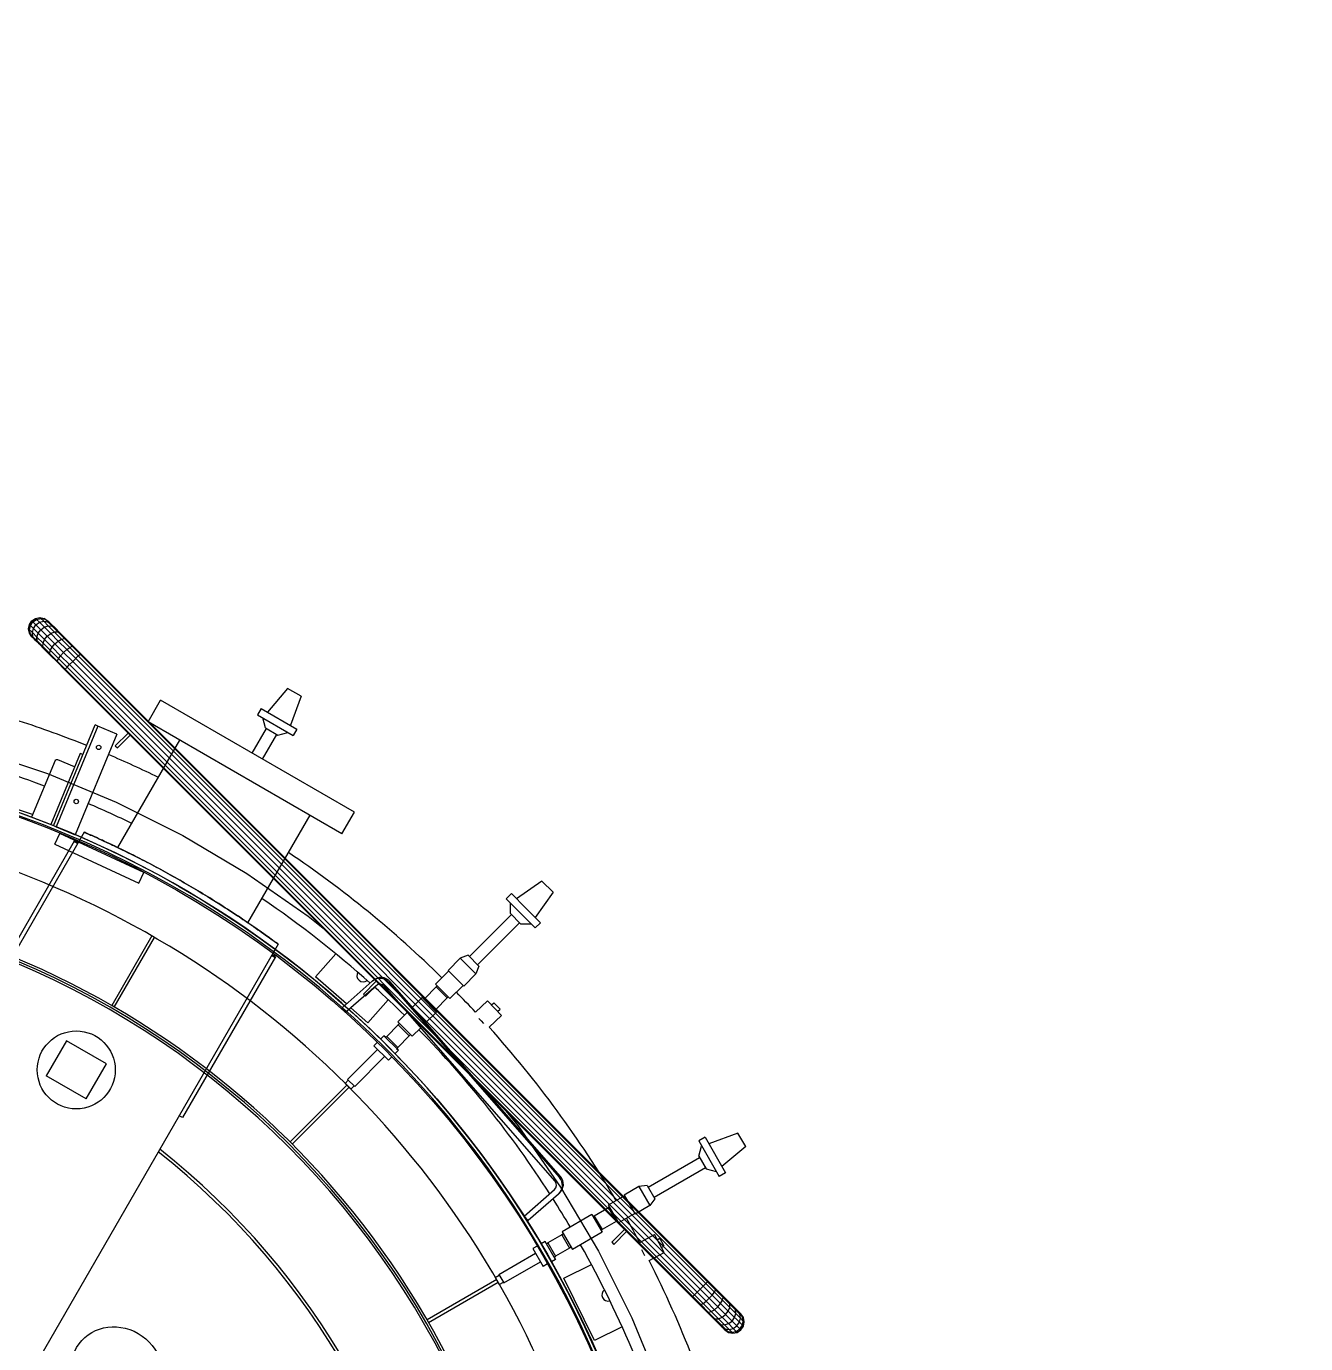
# Model space of a CAD drawing. Header units: metres. Extents: x 0 to 63075, y 0 to 44550.
# Drawn here: x 54203 to 54617.4, y 40502.7 to 40929.3 of the extents above; entities that cross this region are included whole.
import ezdxf

# ---------------------------------------------------------------- set-up
doc = ezdxf.new("R2010")
doc.units = ezdxf.units.M
doc.header["$LTSCALE"] = 75
for name, color, linetype in [('GSB', 7, 'Continuous'), ('ML6', 1, 'Continuous'), ('SDM', 7, 'Continuous'), ('SL1', 8, 'Continuous')]:
    doc.layers.add(name, color=color, linetype=linetype)
doc.styles.add('ROMANS', font='ROMANS.SHX')
doc.dimstyles.new('75___1-75', dxfattribs={"dimscale": 75, "dimtxt": 2.5, "dimasz": 2, "dimexe": 1.5, "dimexo": 1, "dimgap": 0.5, "dimtad": 1, "dimdec": 0, "dimzin": 12, "dimtxsty": 'ROMANS', "dimcen": 0, "dimclrd": 256, "dimclre": 256, "dimclrt": 3, "dimazin": 3, "dimtfac": 1, "dimtdec": 0, "dimtmove": 0, "dimatfit": 0, "dimfxl": 1, "dimlwd": -1, "dimlwe": -1, "dimarcsym": 0})

# ---------------------------------------------------------------- blocks, each defined once
blk = doc.blocks.new('A$C6bae614f')
at = {"layer": 'SL1'}
for p, q in [((375115.9, 46074.8), (375117.7, 46084.1)), ((375117.7, 46084.1), (375123, 46092)), ((375119.9, 46082), (375117.7, 46084.1)), ((375117.9, 46072.7), (375119.9, 46082)), ((375119.9, 46082), (375125.2, 46089.8)), ((375126.3, 46075.6), (375119.9, 46082)), ((375123, 46092), (375130.9, 46097.3)), ((375125.2, 46089.8), (375123, 46092)), ((375125.2, 46089.8), (375133.1, 46095.2)), ((375125.2, 46089.8), (375142.2, 46072.9)), ((375126.3, 46075.6), (375131.7, 46083.3)), ((375130.9, 46097.3), (375140.3, 46099.2)), ((375133.1, 46095.2), (375130.9, 46097.3)), ((375131.7, 46083.3), (375139.5, 46088.8)), ((375133.1, 46095.2), (375142.3, 46097.1)), ((375133.1, 46095.2), (375139.5, 46088.8)), ((375139.5, 46088.8), (375148.5, 46091)), ((375139.5, 46088.8), (375163.6, 46064.7)), ((375140.3, 46099.2), (375149.6, 46097.3)), ((375142.3, 46097.1), (375140.3, 46099.2)), ((375142.3, 46097.1), (375151.5, 46095.4)), ((375142.3, 46097.1), (375148.5, 46091)), ((375148.5, 46091), (375157.3, 46089.7)), ((375148.5, 46091), (375158.4, 46081.1)), ((375149.6, 46097.3), (375157.5, 46092)), ((375151.5, 46095.4), (375149.6, 46097.3)), ((375149.8, 46078.4), (375158.4, 46081.1)), ((375151.5, 46095.4), (375159.3, 46090.3)), ((375151.5, 46095.4), (375157.3, 46089.7)), ((375157.3, 46089.7), (375164.5, 46085)), ((375157.3, 46089.7), (375166.5, 46080.5)), ((375157.5, 46092), (375164.5, 46085)), ((375158.4, 46081.1), (375204.7, 46034.7)), ((375158.4, 46081.1), (375166.5, 46080.5)), ((375164.5, 46085), (375172.9, 46076.6)), ((375166.5, 46080.5), (375209.7, 46037.2)), ((375166.5, 46080.5), (375172.9, 46076.6)), ((375117.7, 46065.5), (375115.9, 46074.8)), ((375115.9, 46074.8), (375124.1, 46066.6)), ((375123, 46057.5), (375117.7, 46065.5)), ((375125.4, 46057.8), (375117.7, 46065.5)), ((375119.7, 46063.5), (375117.9, 46072.7)), ((375124.8, 46055.8), (375119.7, 46063.5)), ((375123, 46057.5), (375124.8, 46055.8)), ((375124.1, 46066.6), (375126.3, 46075.6)), ((375125.4, 46057.8), (375124.1, 46066.6)), ((375124.1, 46066.6), (375134, 46056.7)), ((375124.8, 46055.8), (375130, 46050.5)), ((375130, 46050.5), (375125.4, 46057.8)), ((375125.4, 46057.8), (375134.6, 46048.6)), ((375136.6, 46065.2), (375126.3, 46075.6)), ((375134, 46056.7), (375136.6, 46065.2)), ((375134, 46056.7), (375147.1, 46043.6)), ((375134.6, 46048.6), (375134, 46056.7)), ((375136.6, 46065.2), (375142.2, 46072.9)), ((375166.8, 46035.1), (375136.6, 46065.2)), ((375142.2, 46072.9), (375149.8, 46078.4)), ((375142.2, 46072.9), (375191.4, 46023.7)), ((375147.1, 46043.6), (375150.4, 46051.5)), ((375150.4, 46051.5), (375156.1, 46058.9)), ((375156.1, 46058.9), (375163.6, 46064.7)), ((375163.6, 46064.7), (375171.5, 46068)), ((375163.6, 46064.7), (375180, 46048.3)), ((375171.5, 46068), (375178.7, 46068.2)), ((375172.9, 46076.6), (375184.1, 46065.4)), ((375178.7, 46068.2), (375184.1, 46065.4)), ((375180, 46048.3), (375187.2, 46052.3)), ((375184.1, 46065.4), (376581.6, 44667.9)), ((375187.2, 46052.3), (375193.4, 46053.6)), ((375193.4, 46053.6), (375197.6, 46052)), ((375130, 46050.5), (375138.4, 46042.1)), ((375134.6, 46048.6), (375146.8, 46036.3)), ((375138.4, 46042.1), (375134.6, 46048.6)), ((375138.4, 46042.1), (375149.6, 46030.9)), ((375146.8, 46036.3), (375147.1, 46043.6)), ((375146.8, 46036.3), (375177.8, 46005.3)), ((375149.6, 46030.9), (375146.8, 46036.3)), ((375147.1, 46043.6), (375198.8, 45991.9)), ((375149.6, 46030.9), (375163, 46017.5)), ((375161.5, 46021.7), (375162.8, 46027.9)), ((375162.8, 46027.9), (375166.8, 46035.1)), ((375166.8, 46035.1), (375172.8, 46042.2)), ((375185.1, 46016.8), (375166.8, 46035.1)), ((375172.8, 46042.2), (375180, 46048.3)), ((375180, 46048.3), (375198.3, 46030)), ((375185.1, 46016.8), (375191.4, 46023.7)), ((375191.4, 46023.7), (375198.3, 46030)), ((375191.4, 46023.7), (375211, 46004.1)), ((375198.3, 46030), (375204.7, 46034.7)), ((375198.3, 46030), (375217.6, 46010.7)), ((375204.7, 46034.7), (375209.7, 46037.2)), ((375204.7, 46034.7), (376576.5, 44662.8)), ((375209.7, 46037.2), (375212.5, 46037.1)), ((375209.7, 46037.2), (375226.9, 46020)), ((375163, 46017.5), (375161.5, 46021.7)), ((375163, 46017.5), (375178, 46002.6)), ((375177.8, 46005.3), (375180.3, 46010.3)), ((375178, 46002.6), (375177.8, 46005.3)), ((375177.8, 46005.3), (375195, 45988.1)), ((375178, 46002.6), (375193.7, 45986.8)), ((375180.3, 46010.3), (375185.1, 46016.8)), ((375185.1, 46016.8), (375204.4, 45997.5)), ((375198.8, 45991.9), (375204.4, 45997.5)), ((375204.4, 45997.5), (375211, 46004.1)), ((375204.4, 45997.5), (376557.7, 44644)), ((375211, 46004.1), (375223.2, 46016.3)), ((375211, 46004.1), (376564.3, 44650.6)), ((375217.6, 46010.7), (376570.9, 44657.2)), ((375223.2, 46016.3), (375226.9, 46020)), ((375226.9, 46020), (375228.2, 46021.3)), ((375226.9, 46020), (376580.3, 44666.6)), ((375193.7, 45986.8), (375195, 45988.1)), ((376547.1, 44633.4), (375193.7, 45986.8)), ((375195, 45988.1), (375198.8, 45991.9)), ((375195, 45988.1), (376548.4, 44634.7)), ((375198.8, 45991.9), (376552.1, 44638.4)), ((375674.4, 45946.4), (375631.4, 45895.1)), ((375703.5, 45929.6), (375674.4, 45946.4)), ((375373.5, 45874.5), (375400.2, 45920.8)), ((375818.5, 45679.3), (375400.2, 45920.8)), ((375703.5, 45929.6), (375680.6, 45866.7)), ((375617.5, 45903.1), (375609.6, 45889.4)), ((375609.6, 45889.4), (375686.6, 45844.9)), ((375617.5, 45903.1), (375694.5, 45858.7)), ((375626.7, 45861.1), (375620.8, 45882.9)), ((375169.7, 45650.1), (375259.7, 45867.4)), ((375265.5, 45865), (375175.6, 45647.8)), ((375265.5, 45865), (375259.7, 45867.4)), ((375306.6, 45847.9), (375265.5, 45865)), ((375791.8, 45633), (375373.5, 45874.5)), ((375598.4, 45806.3), (375629.1, 45859.7)), ((375626.7, 45861.1), (375653.6, 45845.6)), ((375694.5, 45858.7), (375686.6, 45844.9)), ((375306.6, 45847.9), (375216.7, 45630.8)), ((375330.7, 45849.9), (375303, 45822.2)), ((375307.5, 45817.8), (375335.1, 45845.4)), ((375308.4, 45602.9), (375442.3, 45834.8)), ((375620.2, 45793.7), (375651.1, 45847)), ((375653.6, 45845.6), (375675.4, 45851.4)), ((375004.3, 45813.1), (375156.7, 45762.4)), ((375227.3, 45805.9), (375163.8, 45652.5)), ((375233.2, 45803.5), (375227.3, 45805.9)), ((375303, 45822.2), (375307.5, 45817.8)), ((375172.9, 45790.6), (375122.3, 45668.5)), ((375215.3, 45776.9), (375178.9, 45792)), ((375156.7, 45762.4), (375305.1, 45700.9)), ((375124.6, 45674), (374992.1, 45719)), ((375305.1, 45700.9), (375448.7, 45629)), ((375589, 45440.9), (375722.9, 45672.8)), ((375791.8, 45633), (375818.5, 45679.3)), ((375235.9, 45636.2), (373486.8, 42606.9)), ((375169.7, 45650.3), (375175.6, 45647.8)), ((375172.4, 45610.7), (375183.1, 45633.7)), ((375175.6, 45647.8), (375216.7, 45630.8)), ((375364.4, 45549.2), (375183.1, 45633.7)), ((375448.7, 45629), (375586.9, 45547)), ((375015, 45270.6), (375215.2, 45617.4)), ((375172.4, 45610.7), (375353.7, 45526.2)), ((375353.7, 45526.2), (375364.4, 45549.2)), ((375586.9, 45547), (375718.8, 45455.4)), ((376223.2, 45530.8), (376168.4, 45492.3)), ((376247, 45507), (376223.2, 45530.8)), ((376157.1, 45503.7), (376145.9, 45492.5)), ((376145.9, 45492.5), (376208.7, 45429.6)), ((376155, 45460.8), (376155, 45483.3)), ((376157.1, 45503.7), (376188.5, 45472.3)), ((376247, 45507), (376208.6, 45452.2)), ((375718.8, 45455.4), (375751.3, 45429.2)), ((376066.6, 45368), (376157.1, 45458.8)), ((376155, 45460.8), (376177, 45438.8)), ((376188.5, 45472.3), (376219.9, 45440.8)), ((376084.2, 45350.4), (376175, 45440.8)), ((376177, 45438.8), (376199.6, 45438.8)), ((376219.9, 45440.8), (376208.7, 45429.6)), ((375381.9, 45412.5), (375295.2, 45262.3)), ((375300.7, 45259.1), (375387.4, 45409.3)), ((375654.2, 45394.7), (373905.1, 42365.4)), ((375734.9, 45323.9), (375778.8, 45373.9)), ((376063.9, 45370.7), (376046.8, 45364.3)), ((376063.9, 45370.7), (376087, 45347.6)), ((375648.2, 45367.4), (375448, 45020.6)), ((376046.8, 45364.3), (376020.5, 45338.1)), ((376046.8, 45364.3), (376080.5, 45330.5)), ((376087, 45347.6), (376080.5, 45330.5)), ((375801.3, 45265.7), (375734.9, 45323.9)), ((375791.9, 45257.5), (375857.3, 45314.7)), ((375865.9, 45314.6), (375838.3, 45286.9)), ((375857.3, 45314.7), (375859.5, 45316.5)), ((376263.1, 44893.5), (375895.3, 45314.1)), ((376021.9, 45336.8), (375993.5, 45308.4)), ((376020.5, 45338.1), (376037.4, 45321.2)), ((376037.4, 45321.2), (376054.3, 45304.3)), ((376080.5, 45330.5), (376054.3, 45304.3)), ((375865.7, 45305.1), (375800.3, 45247.9)), ((375838.3, 45286.9), (375842.8, 45282.5)), ((375842.8, 45282.5), (375870.4, 45310.1)), ((376251.5, 44883.3), (375883.6, 45303.9)), ((375893.2, 45312.3), (376261, 44891.6)), ((375995.1, 45302.5), (375970.4, 45277.7)), ((375993.5, 45308.4), (376009, 45292.8)), ((375997.4, 45304.5), (375995.1, 45302.5)), ((375995.1, 45302.5), (376006.9, 45290.7)), ((376006.9, 45290.7), (376018.7, 45278.9)), ((376009, 45292.8), (376024.6, 45277.3)), ((376053, 45305.6), (376024.6, 45277.3)), ((375800.3, 45247.9), (375791.9, 45257.5)), ((375847.7, 45225), (375810.9, 45257.2)), ((375891.6, 45275), (375847.7, 45225)), ((375964.5, 45279.4), (375943.8, 45258.7)), ((375964.5, 45279.4), (375995.6, 45248.3)), ((375968.4, 45275.5), (375970.4, 45277.7)), ((375970.4, 45277.7), (375982.2, 45265.9)), ((375982.2, 45265.9), (375994, 45254.1)), ((376018.7, 45278.9), (375994, 45254.1)), ((376020.7, 45281.2), (376018.7, 45278.9)), ((376079.7, 45248.1), (376106, 45272.7)), ((376121, 45256.6), (376106, 45272.7)), ((376114.4, 45263.7), (376119.5, 45268.4)), ((376126.1, 45261.4), (376119.5, 45268.4)), ((376136, 45240.5), (376121, 45256.6)), ((376132.7, 45254.3), (376126.1, 45261.4)), ((375932.8, 45247.7), (375912.4, 45227.3)), ((375995.6, 45248.3), (375972.8, 45225.5)), ((375991.7, 45252.2), (375994, 45254.1)), ((376087.2, 45234.2), (376091.8, 45229.3)), ((376091.8, 45229.3), (376097.1, 45223.5)), ((376109.4, 45215.7), (376136, 45240.5)), ((376127.6, 45249.5), (376132.7, 45254.3)), ((375913.2, 45220.6), (375888.4, 45195.8)), ((375912.4, 45227.3), (375943.5, 45196.2)), ((375916.3, 45223.4), (375913.2, 45220.6)), ((375913.2, 45220.6), (375925, 45208.8)), ((375925, 45208.8), (375936.8, 45197)), ((375939.6, 45200.1), (375936.8, 45197)), ((375961.8, 45214.5), (375943.5, 45196.2)), ((375197.4, 45186.5), (375153.7, 45110.9)), ((375284, 45136.5), (375197.4, 45186.5)), ((375868.2, 45183.4), (375860.5, 45175.7)), ((375868.2, 45183.4), (375860.5, 45175.7)), ((375860.5, 45175.7), (375891.9, 45144.2)), ((375882, 45197.3), (375874.9, 45190.1)), ((375882, 45197.3), (375874.9, 45190.1)), ((375913.5, 45165.8), (375882, 45197.3)), ((375886.1, 45193.2), (375882, 45197.3)), ((375886.1, 45193.2), (375888.4, 45195.8)), ((375888.4, 45195.8), (375912.1, 45172.2)), ((375909.4, 45169.9), (375912.1, 45172.2)), ((375936.8, 45197), (375912.1, 45172.2)), ((375804.1, 45102.9), (375868.7, 45167.5)), ((375819.2, 45087.9), (375883.7, 45152.4)), ((375899.6, 45151.9), (375891.9, 45144.2)), ((375899.6, 45151.9), (375891.9, 45144.2)), ((375913.5, 45165.8), (375906.3, 45158.7)), ((375913.5, 45165.8), (375906.3, 45158.7)), ((375909.4, 45169.9), (375913.5, 45165.8)), ((375240.3, 45060.9), (375284, 45136.5)), ((375240.3, 45060.9), (375153.7, 45110.9)), ((375802.5, 45090.8), (375679.8, 44968.1)), ((375684.3, 44963.6), (375807, 45086.3)), ((375798.4, 45094.5), (375805.4, 45101.6)), ((375798.4, 45094.5), (375810.7, 45082.2)), ((375804.1, 45102.9), (375819.2, 45087.9)), ((375810.7, 45082.2), (375817.8, 45089.2)), ((376145.5, 45035), (376171.6, 45002.6)), ((375448, 45020.6), (375440.6, 45024.8)), ((376171.6, 45002.6), (376263.2, 44870.6)), ((376574.9, 44978.2), (376561.2, 44970.3)), ((376574.9, 44978.2), (376619.3, 44901.2)), ((376645.8, 44987.3), (376582.9, 44964.3)), ((376662.6, 44958.2), (376645.8, 44987.3)), ((376561.2, 44970.3), (376605.6, 44893.3)), ((376561.8, 44937.3), (376567.6, 44959.1)), ((376662.6, 44958.2), (376611.3, 44915.1)), ((376452.4, 44870.6), (376563.2, 44934.9)), ((376561.8, 44937.3), (376577.3, 44910.4)), ((376464.8, 44849), (376575.9, 44912.9)), ((376577.3, 44910.4), (376599.1, 44904.6)), ((376619.3, 44901.2), (376605.6, 44893.3)), ((376184.9, 44808.2), (376250.3, 44865.4)), ((376263.2, 44870.6), (376345.2, 44732.5)), ((376432.2, 44872.1), (376400.1, 44853.6)), ((376450.4, 44873.9), (376432.2, 44872.1)), ((376432.2, 44872.1), (376456.1, 44830.8)), ((376450.4, 44873.9), (376466.8, 44845.7)), ((376258.6, 44855.8), (376193.2, 44798.6)), ((376260.7, 44857.6), (376258.6, 44855.8)), ((376401.1, 44852), (376366.3, 44831.9)), ((376366.3, 44831.9), (376388.3, 44793.8)), ((376400.1, 44853.6), (376424, 44812.2)), ((376456.1, 44830.8), (376424, 44812.2)), ((376466.8, 44845.7), (376456.1, 44830.8)), ((376193.2, 44798.6), (376184.9, 44808.2)), ((376330.8, 44811.4), (376267, 44774.6)), ((376330.8, 44811.4), (376352.8, 44773.3)), ((376333.5, 44806.6), (376336, 44808.3)), ((376366.4, 44825.8), (376336, 44808.3)), ((376336, 44808.3), (376352.7, 44779.4)), ((376369.1, 44827.1), (376366.4, 44825.8)), ((376366.4, 44825.8), (376383.1, 44796.9)), ((376423.1, 44813.9), (376388.3, 44793.8)), ((376267, 44774.6), (376289, 44736.5)), ((376352.8, 44773.3), (376289, 44736.5)), ((376350, 44778.1), (376352.7, 44779.4)), ((376383.1, 44796.9), (376352.7, 44779.4)), ((376401.2, 44779.3), (376373.5, 44751.7)), ((376378, 44747.2), (376405.7, 44774.8)), ((376385.5, 44798.6), (376383.1, 44796.9)), ((376229.9, 44753.4), (376221.1, 44748.4)), ((376229.9, 44753.4), (376221.1, 44748.4)), ((376252.1, 44714.9), (376229.9, 44753.4)), ((376232.8, 44748.5), (376229.9, 44753.4)), ((376232.8, 44748.5), (376235.7, 44750.4)), ((376266, 44767.9), (376235.7, 44750.4)), ((376235.7, 44750.4), (376252.4, 44721.5)), ((376269.8, 44769.8), (376266, 44767.9)), ((376266, 44767.9), (376282.7, 44739)), ((376373.5, 44751.7), (376378, 44747.2)), ((376434, 44751.4), (376465.7, 44768.3)), ((376486.4, 44729.5), (376465.7, 44768.3)), ((376471.5, 44757.4), (376477.7, 44760.7)), ((376486.8, 44743.6), (376477.7, 44760.7)), ((376130.2, 44682.5), (376209.3, 44728.2)), ((376212.9, 44743.6), (376203.5, 44738.2)), ((376212.9, 44743.6), (376203.5, 44738.2)), ((376203.5, 44738.2), (376225.7, 44699.7)), ((376249.3, 44719.9), (376252.4, 44721.5)), ((376249.3, 44719.9), (376252.1, 44714.9)), ((376282.7, 44739), (376252.4, 44721.5)), ((376286.2, 44741.2), (376282.7, 44739)), ((376345.2, 44732.5), (376417.1, 44588.9)), ((376437.6, 44736), (376444.5, 44723.2)), ((376454.3, 44712.4), (376486.4, 44729.5)), ((376480.6, 44740.4), (376486.8, 44743.6)), ((376140.8, 44664), (376219.9, 44709.7)), ((376235.2, 44705.1), (376225.7, 44699.7)), ((376235.2, 44705.1), (376225.7, 44699.7)), ((376252.1, 44714.9), (376243.4, 44709.9)), ((376252.1, 44714.9), (376243.4, 44709.9)), ((376270, 44674.6), (376329.7, 44704)), ((376125.5, 44671.2), (375975.3, 44584.4)), ((375978.5, 44578.9), (376128.7, 44665.7)), ((376122.5, 44675.8), (376131.1, 44680.8)), ((376122.5, 44675.8), (376131.2, 44660.7)), ((376130.2, 44682.5), (376140.8, 44664)), ((376131.2, 44660.7), (376139.9, 44665.7)), ((376336.3, 44540), (376270, 44674.6)), ((376564.3, 44650.6), (376580.3, 44666.6)), ((376595, 44644.4), (376576.5, 44662.8)), ((376580.3, 44666.6), (376581.6, 44667.9)), ((376597.5, 44649.4), (376580.3, 44666.6)), ((376597.3, 44652.2), (376581.6, 44667.9)), ((376547.1, 44633.4), (376548.4, 44634.7)), ((376547.1, 44633.4), (376562.8, 44617.6)), ((376548.4, 44634.7), (376557.7, 44644)), ((376565.6, 44617.5), (376548.4, 44634.7)), ((376570.6, 44620), (376552.1, 44638.4)), ((376557.7, 44644), (376564.3, 44650.6)), ((376577, 44624.8), (376557.7, 44644)), ((376583.9, 44631.1), (376564.3, 44650.6)), ((376590.2, 44638), (376570.9, 44657.2)), ((376577, 44624.8), (376583.9, 44631.1)), ((376583.9, 44631.1), (376590.2, 44638)), ((376583.9, 44631.1), (376602.5, 44612.5)), ((376590.2, 44638), (376595, 44644.4)), ((376590.2, 44638), (376625, 44603.2)), ((376595, 44644.4), (376597.5, 44649.4)), ((376595, 44644.4), (376612.5, 44626.9)), ((376597.5, 44649.4), (376597.3, 44652.2)), ((376597.3, 44652.2), (376612.3, 44637.2)), ((376597.5, 44649.4), (376613.8, 44633)), ((376613.8, 44633), (376612.3, 44637.2)), ((376612.3, 44637.2), (376625.7, 44623.8)), ((376612.5, 44626.9), (376613.8, 44633)), ((376613.8, 44633), (376649.9, 44596.9)), ((376562.8, 44617.6), (376565.6, 44617.5)), ((376562.8, 44617.6), (376577.8, 44602.7)), ((376565.6, 44617.5), (376570.6, 44620)), ((376565.6, 44617.5), (376581.9, 44601.2)), ((376570.6, 44620), (376577, 44624.8)), ((376570.6, 44620), (376588.1, 44602.5)), ((376595.3, 44606.4), (376577, 44624.8)), ((376577.8, 44602.7), (376581.9, 44601.2)), ((376577.8, 44602.7), (376591.2, 44589.3)), ((376588.1, 44602.5), (376595.3, 44606.4)), ((376595.3, 44606.4), (376602.5, 44612.5)), ((376625.5, 44576.3), (376595.3, 44606.4)), ((376602.5, 44612.5), (376608.5, 44619.6)), ((376602.5, 44612.5), (376619.2, 44595.8)), ((376608.5, 44619.6), (376612.5, 44626.9)), ((376612.5, 44626.9), (376628.2, 44611.1)), ((376619.2, 44595.8), (376625, 44603.2)), ((376625, 44603.2), (376628.2, 44611.1)), ((376625, 44603.2), (376655.4, 44572.8)), ((376628.5, 44618.4), (376625.7, 44623.8)), ((376625.7, 44623.8), (376636.9, 44612.6)), ((376628.2, 44611.1), (376628.5, 44618.4)), ((376628.2, 44611.1), (376641.4, 44598)), ((376636.9, 44612.6), (376650.5, 44598.9)), ((376640.7, 44606.1), (376636.9, 44612.6)), ((376641.4, 44598), (376640.7, 44606.1)), ((376649.9, 44596.9), (376645.3, 44604.2)), ((376417.1, 44588.9), (376478.5, 44440.5)), ((376581.9, 44601.2), (376588.1, 44602.5)), ((376581.9, 44601.2), (376618, 44565)), ((376588.1, 44602.5), (376617, 44573.6)), ((376591.2, 44589.3), (376596.6, 44586.5)), ((376591.2, 44589.3), (376610.8, 44569.7)), ((376596.6, 44586.5), (376603.8, 44586.7)), ((376602.4, 44578.1), (376608.8, 44574.2)), ((376603.8, 44586.7), (376611.8, 44590)), ((376608.8, 44574.2), (376617, 44573.6)), ((376611.8, 44590), (376619.2, 44595.8)), ((376617, 44573.6), (376625.5, 44576.3)), ((376619.2, 44595.8), (376633.1, 44581.9)), ((376625.5, 44576.3), (376633.1, 44581.9)), ((376635.8, 44566), (376625.5, 44576.3)), ((376633.1, 44581.9), (376638.7, 44589.5)), ((376633.1, 44581.9), (376643.6, 44571.4)), ((376638.7, 44589.5), (376641.4, 44598)), ((376641.4, 44598), (376651.2, 44588.1)), ((376643.6, 44571.4), (376649, 44579.2)), ((376649, 44579.2), (376651.2, 44588.1)), ((376651.2, 44588.1), (376649.9, 44596.9)), ((376649.9, 44596.9), (376655.6, 44591.2)), ((376655.6, 44591.2), (376650.5, 44598.9)), ((376650.5, 44598.9), (376652.3, 44597.2)), ((376651.2, 44588.1), (376657.4, 44582)), ((376657.6, 44589.3), (376652.3, 44597.2)), ((376655.4, 44572.8), (376657.4, 44582)), ((376657.4, 44582), (376655.6, 44591.2)), ((376655.6, 44591.2), (376657.6, 44589.3)), ((376657.4, 44582), (376659.4, 44579.9)), ((376659.4, 44579.9), (376657.6, 44589.3)), ((376657.6, 44570.6), (376659.4, 44579.9)), ((376396, 44569.5), (376336.3, 44540)), ((376610.8, 44569.7), (376616, 44564.4)), ((376610.8, 44569.7), (376618, 44565)), ((376616, 44564.4), (376623.8, 44559.3)), ((376616, 44564.4), (376617.8, 44562.7)), ((376617, 44573.6), (376626.8, 44563.7)), ((376617.8, 44562.7), (376625.7, 44557.4)), ((376618, 44565), (376626.8, 44563.7)), ((376618, 44565), (376623.8, 44559.3)), ((376623.8, 44559.3), (376633, 44557.6)), ((376623.8, 44559.3), (376625.7, 44557.4)), ((376625.7, 44557.4), (376635, 44555.5)), ((376626.8, 44563.7), (376635.8, 44566)), ((376626.8, 44563.7), (376633, 44557.6)), ((376633, 44557.6), (376642.2, 44559.6)), ((376633, 44557.6), (376635, 44555.5)), ((376635, 44555.5), (376644.4, 44557.4)), ((376635.8, 44566), (376643.6, 44571.4)), ((376644.4, 44557.4), (376635.8, 44566)), ((376642.2, 44559.6), (376650.1, 44564.9)), ((376643.6, 44571.4), (376650.1, 44564.9)), ((376644.4, 44557.4), (376652.3, 44562.7)), ((376650.1, 44564.9), (376655.4, 44572.8)), ((376650.1, 44564.9), (376652.3, 44562.7)), ((376652.3, 44562.7), (376657.6, 44570.6)), ((376655.4, 44572.8), (376657.6, 44570.6))]:
    blk.add_line(p, q, dxfattribs=at)
for centre, radius in [((374370.4, 43654.2), 2150), ((375267.1, 45819), 4.76), ((374370.4, 43654.2), 2140.5), ((375218.8, 45702.3), 4.76), ((375218.7, 45123.5), 84.1)]:
    blk.add_circle(centre, radius, dxfattribs=at)
for centre, radius, start, end in [((374370.4, 43654.2), 2337.1, 68.1208, 71.9194), ((374370.4, 43654.2), 2150, 350.9962, 178.8135), ((374370.4, 43654.2), 2337.1, 63.9728, 66.8754), ((374370.4, 43654.2), 2222.8, 69.4626, 74.4311), ((374370.4, 43654.2), 2143.5, 350.9687, 75.5738), ((374370.4, 43654.2), 2222.8, 64.1775, 66.8434), ((374370.4, 43654.2), 2028.5, 17.5242, 72.754), ((374370.4, 43654.2), 2337.1, 45.5375, 56.0235), ((374370.4, 43654.2), 1855, 311.9258, 226.0971), ((374370.4, 43654.2), 1850, 0.0718, 89.9244), ((374370.4, 43654.2), 1845.2, 0.072, 89.9242), ((374370.4, 43654.2), 2222.8, 48.174, 55.8187), ((374540.9, 43885.6), 1875.3, 53.5826, 53.7997), ((375837.5, 45327), 13.5, 148.0867, 309.4096), ((374370.4, 43654.2), 1656.3, 68.3819, 51.6144), ((374370.4, 43654.2), 1650, 68.4144, 51.5819), ((374370.4, 43654.2), 2222.8, 45.5651, 47.8443), ((374370.4, 43654.2), 2337.1, 42.9982, 44.4588), ((374370.4, 43654.2), 2222.8, 32.7407, 44.4311), ((374370.4, 43654.2), 2337.1, 30.5375, 41.9195), ((374370.4, 43654.2), 2222.8, 30.5651, 32.4096), ((374370.4, 43654.2), 2337.1, 27.9982, 29.4588), ((374370.4, 43654.2), 2222.8, 15.5651, 29.4311), ((374370.4, 43654.2), 2337.1, 15.5375, 26.9195), ((376365.9, 44638.3), 13.5, 125.5857, 286.9106)]:
    blk.add_arc(centre, radius, start, end, dxfattribs=at)
for centre, major_axis, ratio, start_param, end_param in [((375177.5, 45788.7), (-4.62, 1.91), 0.707107, 4.712389, 6.283185), ((374585.5, 44026.8), (1598.8, -923.1), 0.92388, 1.701982, 1.706628), ((374586.7, 44028.9), (1598.8, -923.1), 0.92388, 1.701982, 1.706628), ((374585.5, 44026.8), (1598.8, -923.1), 0.92388, 1.434965, 1.43961), ((374586.7, 44028.9), (1598.8, -923.1), 0.92388, 1.434965, 1.43961), ((375874.1, 45295.6), (-16.7, 19.1), 0.999901, 4.712389, 6.283185), ((375876.2, 45297.4), (-16.7, 19.1), 0.999901, 4.712389, 6.283185), ((375874.1, 45295.6), (-8.36, 9.56), 0.999901, 4.712389, 6.283185), ((376241.9, 44874.9), (16.7, -19.1), 0.999901, 0, 1.570796), ((376244, 44876.8), (16.7, -19.1), 0.999901, 0, 1.570796), ((376241.9, 44874.9), (8.36, -9.56), 0.999901, 0, 1.570796)]:
    blk.add_ellipse(centre, major_axis=major_axis, ratio=ratio, start_param=start_param, end_param=end_param, dxfattribs=at)
blk.add_ellipse((375306.2, 44475.1), major_axis=(86.6, -50), ratio=0.92388, dxfattribs=at)
for points, knots in [([(375235.8, 45636.2), (375235.6, 45636.3), (375241.4, 45633.8), (375252.8, 45628.7), (375258.4, 45626.2), (375265.5, 45623), (375273.6, 45619.3), (375281.7, 45615.6), (375290.8, 45611.3), (375300.5, 45606.7), (375315, 45599.8), (375332.4, 45591.3), (375351.3, 45581.7), (375363.9, 45575.3), (375377.3, 45568.3), (375390.8, 45561.1), (375404.4, 45553.8), (375418.2, 45546.2), (375431.7, 45538.6), (375438.5, 45534.8), (375445.2, 45531), (375451.8, 45527.2), (375478.2, 45512), (375505.7, 45495.2), (375530.9, 45479.2), (375543.4, 45471.2), (375555.4, 45463.4), (375566.4, 45456.1), (375577.4, 45448.8), (375587.4, 45442), (375596.3, 45435.9), (375609.6, 45426.7), (375621.5, 45418.3), (375630.8, 45411.7), (375637, 45407.2), (375642.1, 45403.5), (375645.8, 45400.8), (375649.6, 45398.1), (375652.1, 45396.2), (375653.3, 45395.3), (375653.9, 45394.9), (375654.2, 45394.7), (375654.2, 45394.7)], [728.3972, 728.3972, 728.3972, 728.3972, 819.462719, 819.462719, 819.462719, 864.988533, 864.988533, 864.988533, 910.514347, 910.514347, 910.514347, 978.802706, 978.802706, 978.802706, 1024.328279, 1024.328279, 1024.328279, 1069.853851, 1069.853851, 1069.853851, 1092.616637, 1092.616637, 1092.616637, 1183.667782, 1183.667782, 1183.667782, 1229.193355, 1229.193355, 1229.193355, 1274.718927, 1274.718927, 1274.718927, 1343.007648, 1343.007648, 1343.007648, 1388.533462, 1388.533462, 1388.533462, 1434.059276, 1434.059276, 1434.059276, 1456.822183, 1456.822183, 1456.822183, 1456.822183]), ([(375654.2, 45394.7), (375654.4, 45394.5), (375649.3, 45398.3), (375639.3, 45405.6), (375634.2, 45409.2), (375628, 45413.7), (375620.7, 45418.9), (375613.4, 45424), (375605.1, 45429.8), (375596.3, 45435.9), (375583.1, 45445), (375567, 45455.8), (375549.2, 45467.4), (375537.3, 45475.1), (375524.7, 45483.2), (375511.6, 45491.3), (375498.5, 45499.4), (375485.1, 45507.6), (375471.7, 45515.5), (375465, 45519.5), (375458.3, 45523.4), (375451.8, 45527.2), (375425.5, 45542.4), (375397.1, 45557.9), (375370.7, 45571.7), (375357.5, 45578.6), (375344.8, 45585), (375333, 45590.9), (375321.1, 45596.8), (375310.2, 45602.1), (375300.5, 45606.7), (375285.9, 45613.7), (375272.7, 45619.8), (375262.2, 45624.5), (375255.3, 45627.6), (375249.6, 45630.2), (375245.3, 45632), (375241.1, 45633.9), (375238.3, 45635.2), (375236.9, 45635.8), (375236.2, 45636.1), (375235.9, 45636.2), (375235.8, 45636.2)], [-1456.822183, -1456.822183, -1456.822183, -1456.822183, -1365.770555, -1365.770555, -1365.770555, -1320.244741, -1320.244741, -1320.244741, -1274.718927, -1274.718927, -1274.718927, -1206.430568, -1206.430568, -1206.430568, -1160.904996, -1160.904996, -1160.904996, -1115.379424, -1115.379424, -1115.379424, -1092.616637, -1092.616637, -1092.616637, -1001.565492, -1001.565492, -1001.565492, -956.03992, -956.03992, -956.03992, -910.514347, -910.514347, -910.514347, -842.225626, -842.225626, -842.225626, -796.699812, -796.699812, -796.699812, -751.173999, -751.173999, -751.173999, -728.424983, -728.424983, -728.424983, -728.424983]), ([(375242.6, 45633.3), (375245.2, 45632.1), (375248.6, 45630.6), (375252.8, 45628.7), (375258.4, 45626.2), (375265.5, 45623), (375273.6, 45619.3), (375281.7, 45615.6), (375290.8, 45611.3), (375300.5, 45606.7), (375303.1, 45605.5), (375305.7, 45604.2), (375308.4, 45602.9)], [-670.504311, -670.504311, -670.504311, -670.504311, -637.359464, -637.359464, -637.359464, -591.83365, -591.83365, -591.83365, -546.307836, -546.307836, -546.307836, -534.251667, -534.251667, -534.251667, -534.251667]), ([(375308.4, 45602.9), (375305.7, 45604.2), (375303.1, 45605.5), (375300.5, 45606.7), (375285.9, 45613.7), (375272.7, 45619.8), (375262.2, 45624.5), (375255.3, 45627.6), (375249.6, 45630.2), (375245.3, 45632), (375244.4, 45632.5), (375243.5, 45632.9), (375242.6, 45633.2)], [534.275065, 534.275065, 534.275065, 534.275065, 546.307836, 546.307836, 546.307836, 614.596557, 614.596557, 614.596557, 660.122371, 660.122371, 660.122371, 670.514816, 670.514816, 670.514816, 670.514816])]:
    blk.add_open_spline(points, degree=3, knots=knots, dxfattribs=at)
blk.add_open_spline([(375654.2, 45394.7), (375654.3, 45394.6), (375652.4, 45396), (375648.5, 45398.9)], degree=3, dxfattribs=at)
blk = doc.blocks.new('zw$15D4')
at = {"layer": 'ML6', "xscale": 0.2502808837766805, "yscale": 0.2502808837766805, "zscale": 0.2502808837766805}
blk.add_blockref('A$C6bae614f', (-85544.74, -3177.34), dxfattribs=at)

msp = doc.modelspace()

# ---------------------------------------------------------------- block references
at = {"layer": 'GSB', "xscale": 0.6000000000000068, "yscale": 0.6000000000000068, "zscale": 0.6000000000000068}
msp.add_blockref('zw$15D4', (49200, 35721.63), dxfattribs=at)

# ---------------------------------------------------------------- leaders
at = {"layer": 'SDM'}
msp.add_leader([(52766.71, 37891.88), (59453.13, 42438.72), (62243.43, 42438.72)], dimstyle='75___1-75', override={"dimtad": 0}, dxfattribs=at)

doc.saveas('drawing.dxf')
